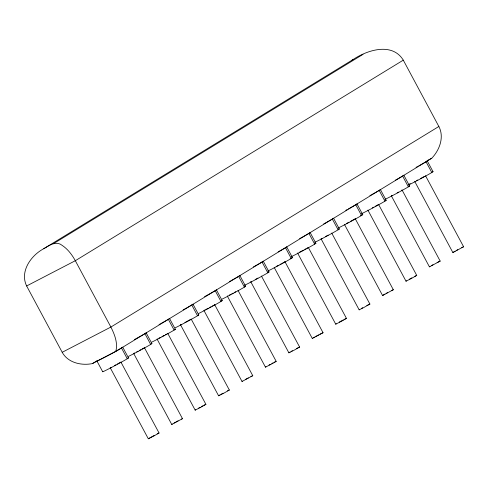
<?xml version="1.0" encoding="UTF-8"?>
<svg xmlns="http://www.w3.org/2000/svg" width="488" height="488" viewBox="0 0 488 488"><rect width="100%" height="100%" fill="white"/><g stroke="black" fill="none" stroke-linecap="round" stroke-linejoin="round"><path stroke-width="0.73" d="M115.772 351.488C118.114 343.137 114.595 334.451 110.886 327.051L75.323 260.714C72.047 254.791 67.85 249.154 62.147 245.373C56.15 240.45 49.197 245.476 43.786 248.691C31.025 255.37 19.575 271.487 26.633 285.968L62.202 352.299C67.911 362.828 81.411 365.799 92.403 363.603L115.772 351.488L431.752 158.252C439.56 150.103 444.47 137.134 438.858 126.483L403.289 60.146C392.267 42.066 367.427 49.971 353.306 59.402L43.786 248.691M120.878 362.011L159.058 432.996L154.129 435.845L148.321 438.779L110.209 367.708M167.732 333.359L205.912 404.345L200.977 407.193L195.169 410.127L157.063 339.056L157.362 338.946M191.162 319.036L229.336 390.016L224.407 392.87L218.6 395.798L180.493 324.727M238.01 290.384L276.19 361.364L271.255 364.219L265.454 367.147L227.341 296.076L227.64 295.966M261.44 276.055L299.614 347.041L294.685 349.89L288.878 352.824L250.771 281.753M148.321 438.779L154.19 435.43M308.288 247.404L346.468 318.389L341.539 321.238L335.732 324.172L297.619 253.101L297.918 252.991M133.639 353.385L171.745 424.456L172.246 424.084M144.375 347.596L182.481 418.673L171.745 424.456M331.718 233.075L369.892 304.061L363.56 307.66L359.156 309.843L321.049 238.772M195.169 410.127L195.676 409.761M218.6 395.798L219.862 394.981M378.572 204.423L416.746 275.409L411.817 278.258L406.01 281.192L367.903 210.121M203.917 310.405L242.024 381.476L242.524 381.11M214.653 304.622L252.766 375.693L242.024 381.476M265.454 367.147L265.954 366.781M288.878 352.824L290.14 352.007M274.195 267.424L312.302 338.495L312.802 338.129M284.931 261.641L323.044 332.712L312.302 338.495M335.732 324.172L336.232 323.806M359.156 309.843L359.656 309.477M344.772 224.334L344.473 224.443L382.58 295.514L384.886 294.105M355.215 218.661L393.322 289.732L382.58 295.514M406.01 281.192L406.51 280.826M391.327 195.792L429.434 266.863L429.934 266.497M402.063 190.009L440.176 261.08L429.434 266.863M415.05 181.359L414.751 181.469L452.864 252.54L455.17 251.131M425.493 175.686L463.6 246.757L452.864 252.54M143.875 347.968L144.308 347.688M214.153 304.988L214.586 304.707M284.431 262.007L284.864 261.727M354.715 219.027L355.142 218.752M401.563 190.375L401.996 190.1M352.068 60.17L353.306 59.402M53.521 243.64L363.041 54.351M403.289 60.146L75.323 260.714L26.633 285.968M438.858 126.483L110.886 327.051L62.202 352.299M92.403 363.603L96.85 360.888M378.139 204.704L375.083 206.442M307.098 248.13L307.861 247.684M190.729 319.311L186.758 321.549M120.451 362.291L117.394 364.03M424.231 176.504L420.558 178.535M353.946 219.478L350.28 221.515M282.625 263.05L283.668 262.459M212.347 306.031L213.39 305.439M165.499 334.683L166.536 334.091M142.069 349.011L143.112 348.414M313.564 337.678L314.608 337.086M304.805 249.417L306.055 248.727M234.527 292.397L235.777 291.702M431.74 265.454L432.99 264.764M361.462 308.434L362.712 307.739M291.183 351.415L292.434 350.72M220.905 394.389L223.071 393.2M174.051 423.041L175.302 422.352M397.134 192.858L398.507 192.113M328.229 235.094L325.447 236.589M280.002 264.49L281.375 263.746M257.036 278.569L257.951 278.069M209.724 307.471L211.097 306.72M164.243 335.378L161.937 336.622M139.446 350.451L140.819 349.701M456.42 250.435L457.793 249.685M409.566 279.087L411.878 277.843M386.142 293.416L387.515 292.666M339.288 322.068L341.6 320.817M315.858 336.391L318.64 334.896M269.01 365.048L270.382 364.298M245.58 379.371L248.361 377.877M198.732 408.023L200.104 407.279M175.759 422.102L178.083 420.851M372.301 207.937L373.704 207.186M303.426 250.167L299.504 252.223M255.169 279.569L256.578 278.819M231.745 293.892L233.148 293.142M184.891 322.544L186.294 321.799M114.613 365.524L116.016 364.774M348.877 222.26L346.358 223.571M278.599 265.24L276.08 266.546M208.321 308.221L205.796 309.526M136.701 351.903L138.037 351.201M342.064 320.567L343.406 319.866M271.786 363.548L273.127 362.846M201.507 406.528L202.849 405.827M427.079 160.674L431.752 158.252M416.636 180.59L417.82 179.987M229.226 295.203L230.409 294.593M158.948 338.178L160.125 337.574M437.108 262.562L440.176 261.08M366.83 305.543L369.892 304.061M319.982 334.195L323.044 332.712M296.551 348.524L299.614 347.041M461.715 247.629L463.6 246.757M414.867 276.281L416.746 275.409M391.437 290.61L393.322 289.732M344.589 319.262L346.468 318.389M274.305 362.242L276.19 361.364M250.881 376.565L252.766 375.693M227.457 390.894L229.336 390.016M204.027 405.223L205.912 404.345M157.179 433.875L159.058 432.996M391.626 195.682L392.267 195.383M321.342 238.662L321.988 238.364M251.064 281.643L251.704 281.344M204.21 310.295L204.856 309.996M180.786 324.618L181.426 324.319M133.932 353.275L134.578 352.976M110.508 367.598L111.148 367.299M181.548 419.076L182.481 418.673M433.009 171.636L427.232 160.869A14.671 0.409 -28.2 0 1 418.698 165.914M426.03 161.748L431.807 172.514M409.584 185.959L403.808 175.192A14.671 0.409 -28.2 0 1 395.274 180.243M402.606 176.07L408.383 186.843M380.384 189.521L386.154 200.287M379.182 190.399L384.953 201.166M362.73 214.616L356.954 203.844A14.671 0.409 -28.2 0 1 348.42 208.894M355.752 204.728L361.529 215.495M339.3 228.939L333.53 218.173A14.671 0.409 -28.2 0 1 323.696 223.925M332.328 219.051L338.105 229.817M315.876 243.268L310.106 232.495A14.671 0.409 -28.2 0 1 301.566 237.546M308.904 233.38L314.675 244.146M292.452 257.591L286.676 246.824A14.671 0.409 -28.2 0 1 278.142 251.875M285.474 247.703L291.251 258.475M269.022 271.92L263.252 261.153A14.671 0.409 -28.2 0 1 257.719 264.533M262.05 262.032L267.82 272.798M245.598 286.243L239.821 275.476A14.671 0.409 -28.2 0 1 231.288 280.527M238.62 276.354L244.396 287.127M222.174 300.571L216.398 289.805A14.671 0.409 -28.2 0 1 204.564 296.643M215.196 290.683L220.972 301.45M198.744 314.9L192.974 304.128A14.671 0.409 -28.2 0 1 187.435 307.513M191.772 305.012L197.542 315.779M175.32 329.223L169.543 318.457A14.671 0.409 -28.2 0 1 161.01 323.501M168.342 319.335L174.118 330.101M151.89 343.552L146.119 332.779A14.671 0.409 -28.2 0 1 140.587 336.165M144.918 333.664L150.688 344.43M128.466 357.875L122.695 347.108A14.671 0.409 -28.2 0 1 112.527 353.044A14.671 0.409 -28.2 0 1 97.63 360.724M121.494 347.987L127.264 358.759M102.694 371.758L96.923 360.986A14.671 0.409 -28.2 0 1 97.088 360.778M417.405 166.621A14.671 0.409 -28.2 0 1 416.069 167.347M140.019 336.482A14.671 0.409 -28.2 0 1 134.285 339.624M160.369 323.855A14.671 0.409 -28.2 0 1 159.045 324.575M186.874 307.83A14.671 0.409 -28.2 0 1 183.14 309.886M230.647 280.875A14.671 0.409 -28.2 0 1 229.329 281.594M257.152 264.85A14.671 0.409 -28.2 0 1 253.418 266.906M300.925 237.894A14.671 0.409 -28.2 0 1 299.608 238.614M347.127 209.602A14.671 0.409 -28.2 0 1 345.791 210.328M380.213 189.728A14.671 0.409 -28.2 0 1 371.844 194.566M371.203 194.919A14.671 0.409 -28.2 0 1 369.886 195.633M432.295 171.898A14.671 0.409 -28.2 0 1 424.999 176.394A14.671 0.409 -28.2 0 1 408.371 185.062M408.438 184.635A14.671 0.409 -28.2 0 1 410.268 183.555M174.606 329.485A14.671 0.409 -28.2 0 1 168.336 333.414A14.671 0.409 -28.2 0 1 151.798 342.125M151.182 343.814A14.671 0.409 -28.2 0 1 144.906 347.743A14.671 0.409 -28.2 0 1 128.374 356.454M127.758 358.137A14.671 0.409 -28.2 0 1 116.632 364.719A14.671 0.409 -28.2 0 1 102.864 371.545M408.871 186.221A14.671 0.409 -28.2 0 1 401.569 190.723A14.671 0.409 -28.2 0 1 384.947 199.391M385.447 200.55A14.671 0.409 -28.2 0 1 378.145 205.045A14.671 0.409 -28.2 0 1 361.516 213.714M198.036 315.163A14.671 0.409 -28.2 0 1 191.76 319.091A14.671 0.409 -28.2 0 1 175.222 327.796M360.48 215.592A14.671 0.409 -28.2 0 1 356.24 218.532A14.671 0.409 -28.2 0 1 338.092 228.042M221.46 300.834A14.671 0.409 -28.2 0 1 215.19 304.762A14.671 0.409 -28.2 0 1 198.653 313.473M338.593 229.201A14.671 0.409 -28.2 0 1 331.291 233.697A14.671 0.409 -28.2 0 1 314.668 242.371M244.884 286.505A14.671 0.409 -28.2 0 1 238.614 290.439A14.671 0.409 -28.2 0 1 222.077 299.144M315.169 243.53A14.671 0.409 -28.2 0 1 307.867 248.026A14.671 0.409 -28.2 0 1 291.238 256.694M268.315 272.182A14.671 0.409 -28.2 0 1 261.013 276.678A14.671 0.409 -28.2 0 1 244.384 285.346M290.201 258.573A14.671 0.409 -28.2 0 1 285.962 261.513A14.671 0.409 -28.2 0 1 267.814 271.023"/></g></svg>
